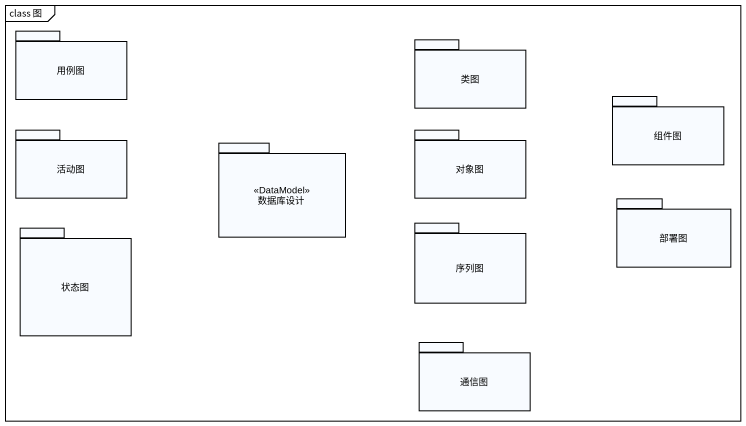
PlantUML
@startuml
mainframe class 图
package 用例图 {
}
package 类图 {
}
package 组件图 {
}
package 活动图 {
}
package 数据库设计 <<DataModel>> {
}
package 对象图 {
}
package 状态图 {
}
package 序列图 {
}
package 部署图 {
}
package 通信图 {
}
@enduml
